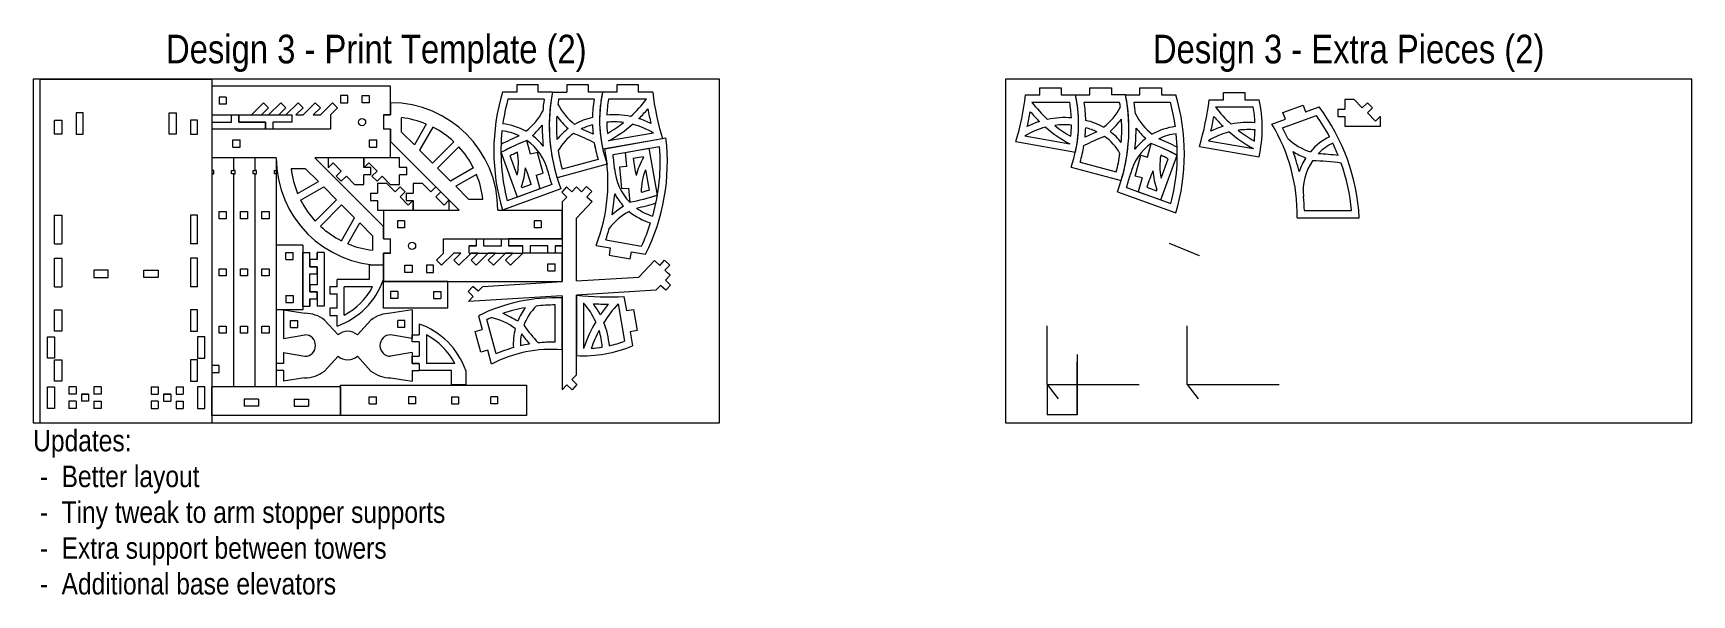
# Model space of a CAD drawing. Header units: inches. Extents: x 0 to 194, y -151 to 45.
# Drawn here: x 34 to 92, y -50 to -30.4 of the extents above; entities that cross this region are included whole.
import ezdxf

# ---------------------------------------------------------------- set-up
doc = ezdxf.new("R2010")
doc.units = ezdxf.units.IN
doc.header["$MEASUREMENT"] = 0
doc.layers.get('0').update_dxf_attribs({"lineweight": 0})
doc.layers.add('Cuts', color=1, linetype='Continuous', lineweight=0)
doc.styles.get("Standard").update_dxf_attribs({"font": 'ARIALN.TTF'})

msp = doc.modelspace()

# ---------------------------------------------------------------- linework, layer by layer
at = {"lineweight": 0}
for p, q in [((58, -32), (34, -32)), ((34, -32), (34, -44)), ((58, -44), (58, -32)), ((40.5, -32.625), (40.5, -32.875)), ((40.75, -32.625), (40.5, -32.625)), ((40.75, -32.875), (40.5, -32.875)), ((40.75, -32.625), (40.75, -32.875)), ((42.055, -32.823), (41.629, -33.25)), ((42.232, -33), (41.982, -33.25)), ((42.232, -33), (42.055, -32.823)), ((42.659, -32.823), (42.232, -33.25)), ((42.836, -33), (42.586, -33.25)), ((42.836, -33), (42.659, -32.823)), ((43.263, -32.823), (42.836, -33.25)), ((43.439, -33), (43.189, -33.25)), ((43.439, -33), (43.263, -32.823)), ((43.866, -32.823), (43.439, -33.25)), ((44.043, -33), (43.793, -33.25)), ((44.043, -33), (43.866, -32.823)), ((44.47, -32.823), (44.043, -33.25)), ((44.646, -33), (44.396, -33.25)), ((44.646, -33), (44.47, -32.823)), ((45, -32.573), (44.75, -32.573)), ((44.75, -32.573), (44.75, -32.823)), ((44.75, -32.823), (45, -32.823)), ((45, -32.823), (45, -32.573)), ((45.5, -32.823), (45.5, -32.573)), ((45.5, -32.573), (45.75, -32.573)), ((45.75, -32.823), (45.5, -32.823)), ((45.75, -32.573), (45.75, -32.823)), ((34.75, -33.427), (35, -33.427)), ((34.75, -33.927), (34.75, -33.427)), ((35, -33.427), (35, -33.927)), ((35.75, -33.177), (35.5, -33.177)), ((35.5, -33.177), (35.5, -33.927)), ((35.75, -33.927), (35.75, -33.177)), ((38.75, -33.177), (39, -33.177)), ((38.75, -33.927), (38.75, -33.177)), ((39, -33.177), (39, -33.927)), ((39.75, -33.427), (39.5, -33.427)), ((39.5, -33.427), (39.5, -33.927)), ((39.75, -33.927), (39.75, -33.427)), ((40.25, -33.5), (40.937, -33.5)), ((40.25, -33.5), (40.625, -33.5)), ((40.25, -33.5), (40.25, -33.75)), ((40.937, -33.5), (40.937, -33.25)), ((40.937, -33.25), (41.188, -33.25)), ((41.188, -33.25), (41.188, -33.5)), ((41.188, -33.25), (43.062, -33.25)), ((41.188, -33.5), (41.188, -33.25)), ((41.188, -33.5), (42.125, -33.5)), ((42.125, -33.5), (41.188, -33.5)), ((42.125, -33.5), (42.125, -33.75)), ((42.125, -33.75), (42.125, -33.5)), ((43.062, -33.5), (42.375, -33.5)), ((42.375, -33.5), (42.375, -33.75)), ((43.062, -33.5), (42.688, -33.5)), ((43.062, -33.5), (43.062, -33.25)), ((46.88, -33.85), (46.88, -33.346)), ((47.746, -33.571), (47.33, -34.3)), ((35, -33.927), (34.75, -33.927)), ((35.5, -33.927), (35.75, -33.927)), ((39, -33.927), (38.75, -33.927)), ((39.5, -33.927), (39.75, -33.927)), ((42.125, -33.75), (40.25, -33.75)), ((40.75, -33.75), (40.5, -33.75)), ((40.987, -34.375), (40.987, -34.125)), ((40.987, -34.125), (41.237, -34.125)), ((41.237, -34.375), (41.237, -34.125)), ((42.375, -33.75), (42.125, -33.75)), ((45.763, -34.375), (45.763, -34.125)), ((45.763, -34.125), (46.013, -34.125)), ((46.013, -34.375), (46.013, -34.125)), ((46.88, -33.85), (47.33, -34.3)), ((47.974, -33.677), (47.513, -34.483)), ((48.708, -34.188), (47.963, -34.933)), ((40.987, -34.375), (41.237, -34.375)), ((45.763, -34.375), (46.013, -34.375)), ((47.513, -34.483), (47.963, -34.933)), ((48.885, -34.365), (48.14, -35.11)), ((40.312, -35.187), (40.25, -35.187)), ((40.25, -35.312), (40.312, -35.312)), ((40.312, -35.312), (40.312, -35.187)), ((40.937, -35.312), (40.937, -35.187)), ((40.937, -35.187), (41, -35.187)), ((41, -35.312), (40.937, -35.312)), ((41.062, -35.187), (41, -35.187)), ((41, -35.312), (41.062, -35.312)), ((41.062, -35.312), (41.062, -35.187)), ((41.687, -35.312), (41.687, -35.187)), ((41.687, -35.187), (41.75, -35.187)), ((41.75, -35.312), (41.687, -35.312)), ((41.812, -35.187), (41.75, -35.187)), ((41.75, -35.312), (41.812, -35.312)), ((41.812, -35.312), (41.812, -35.187)), ((42.437, -35.312), (42.437, -35.187)), ((42.437, -35.187), (42.5, -35.187)), ((42.5, -35.312), (42.437, -35.312)), ((43.526, -35.13), (43.022, -35.13)), ((43.976, -35.58), (43.526, -35.13)), ((48.14, -35.11), (48.59, -35.56)), ((49.397, -35.1), (48.59, -35.56)), ((49.502, -35.327), (48.774, -35.743)), ((43.248, -35.996), (43.976, -35.58)), ((43.353, -36.224), (44.16, -35.763)), ((44.61, -36.213), (44.16, -35.763)), ((48.774, -35.743), (49.224, -36.193)), ((52.652, -35.764), (52.481, -35.946)), ((52.481, -35.946), (52.663, -36.118)), ((52.834, -35.936), (52.652, -35.764)), ((52.834, -35.936), (52.997, -35.763)), ((53.088, -35.849), (52.997, -35.763)), ((52.997, -35.763), (53.179, -35.934)), ((53.179, -35.934), (53.35, -35.752)), ((53.35, -35.752), (53.532, -35.924)), ((53.361, -36.106), (53.532, -35.924)), ((43.865, -36.958), (44.61, -36.213)), ((44.042, -37.135), (44.787, -36.39)), ((45.237, -36.84), (44.787, -36.39)), ((49.224, -36.193), (49.728, -36.193)), ((52.663, -36.118), (52.5, -36.29)), ((52.5, -36.29), (52.5, -39.073)), ((53.543, -36.277), (52.997, -36.856)), ((53.361, -36.106), (53.543, -36.277)), ((34.75, -36.75), (35, -36.75)), ((34.75, -37.75), (34.75, -36.75)), ((35, -36.75), (35, -37.75)), ((39.75, -36.75), (39.5, -36.75)), ((39.5, -36.75), (39.5, -37.75)), ((39.75, -37.75), (39.75, -36.75)), ((44.776, -37.647), (45.237, -36.84)), ((45.004, -37.752), (45.42, -37.024)), ((45.87, -37.474), (45.42, -37.024)), ((46.737, -36.948), (46.737, -37.198)), ((46.987, -36.948), (46.737, -36.948)), ((46.987, -36.948), (46.987, -37.198)), ((51.513, -36.948), (51.513, -37.198)), ((51.763, -36.948), (51.513, -36.948)), ((51.763, -36.948), (51.763, -37.198)), ((52.997, -39.044), (52.997, -36.856)), ((45.87, -37.474), (45.87, -37.978)), ((46.987, -37.198), (46.737, -37.198)), ((49.5, -37.823), (49.5, -37.573)), ((49.5, -37.573), (49.75, -37.573)), ((49.75, -37.573), (49.75, -37.823)), ((50.375, -37.823), (50.375, -37.573)), ((50.375, -37.573), (50.625, -37.573)), ((50.625, -37.573), (50.625, -37.823)), ((52.5, -37.573), (50.625, -37.573)), ((50.625, -37.573), (50.625, -37.823)), ((50.625, -37.573), (50.625, -37.823)), ((51.763, -37.198), (51.513, -37.198)), ((52.5, -37.573), (52.5, -37.823)), ((34.75, -37.75), (35, -37.75)), ((34.75, -38.25), (35, -38.25)), ((34.75, -39.25), (34.75, -38.25)), ((35, -38.25), (35, -39.25)), ((39.75, -37.75), (39.5, -37.75)), ((39.75, -38.25), (39.5, -38.25)), ((39.5, -38.25), (39.5, -39.25)), ((39.75, -39.25), (39.75, -38.25)), ((42.838, -38.054), (43.088, -38.054)), ((42.838, -38.304), (42.838, -38.054)), ((43.088, -38.304), (43.088, -38.054)), ((43.427, -38.054), (43.677, -38.054)), ((43.427, -39.929), (43.427, -38.054)), ((43.427, -38.054), (43.677, -38.054)), ((43.677, -38.554), (43.677, -38.054)), ((43.927, -38.304), (43.927, -38.054)), ((43.927, -38.054), (43.927, -38.304)), ((44.177, -38.054), (43.927, -38.054)), ((44.177, -38.054), (44.177, -39.929)), ((48.104, -38.323), (48.354, -38.073)), ((48.28, -38.5), (48.707, -38.073)), ((48.707, -38.323), (48.957, -38.073)), ((48.884, -38.5), (49.311, -38.073)), ((49.5, -37.823), (49.25, -37.823)), ((49.25, -37.823), (49.5, -37.823)), ((49.25, -38.073), (49.25, -37.823)), ((49.25, -38.073), (51.125, -38.073)), ((49.311, -38.323), (49.561, -38.073)), ((49.487, -38.5), (49.914, -38.073)), ((49.75, -37.823), (50.375, -37.823)), ((49.914, -38.323), (50.164, -38.073)), ((50.091, -38.5), (50.518, -38.073)), ((50.518, -38.323), (50.768, -38.073)), ((51.125, -37.823), (50.625, -37.823)), ((50.625, -37.823), (51.125, -37.823)), ((50.695, -38.5), (51.121, -38.073)), ((51.125, -38.073), (51.125, -37.823)), ((51.125, -38.073), (51.125, -37.823)), ((51.125, -38.073), (51.125, -37.823)), ((51.375, -38.073), (51.125, -38.073)), ((52, -37.823), (51.375, -37.823)), ((51.375, -37.823), (51.375, -38.073)), ((52, -38.073), (52, -37.823)), ((52.25, -38.073), (52, -38.073)), ((52.25, -37.823), (52.5, -37.823)), ((52.5, -37.823), (52.25, -37.823)), ((52.25, -37.823), (52.25, -38.073)), ((36.625, -38.677), (36.125, -38.677)), ((36.125, -38.677), (36.125, -38.927)), ((36.625, -38.927), (36.625, -38.677)), ((37.875, -38.677), (38.375, -38.677)), ((37.875, -38.927), (37.875, -38.677)), ((38.375, -38.677), (38.375, -38.927)), ((42.838, -38.304), (43.088, -38.304)), ((43.927, -38.304), (43.677, -38.304)), ((43.677, -38.304), (43.677, -38.554)), ((43.677, -38.554), (43.927, -38.554)), ((43.927, -38.554), (43.677, -38.554)), ((43.677, -39.429), (43.677, -38.804)), ((43.677, -38.804), (43.927, -38.804)), ((43.927, -38.554), (43.927, -39.179)), ((43.927, -38.804), (43.927, -38.554)), ((47, -38.75), (47, -38.5)), ((47, -38.5), (47.25, -38.5)), ((47.25, -38.75), (47, -38.75)), ((47.25, -38.5), (47.25, -38.75)), ((47.75, -38.5), (47.75, -38.75)), ((48, -38.5), (47.75, -38.5)), ((47.75, -38.75), (48, -38.75)), ((48, -38.75), (48, -38.5)), ((48.104, -38.323), (48.28, -38.5)), ((48.707, -38.323), (48.884, -38.5)), ((49.311, -38.323), (49.487, -38.5)), ((49.914, -38.323), (50.091, -38.5)), ((50.518, -38.323), (50.695, -38.5)), ((52, -38.698), (52, -38.448)), ((52, -38.448), (52.25, -38.448)), ((52, -38.698), (52.25, -38.698)), ((52.25, -38.698), (52.25, -38.448)), ((55.726, -38.335), (55.18, -38.914)), ((55.908, -38.506), (55.726, -38.335)), ((55.908, -38.506), (56.08, -38.324)), ((56.261, -38.496), (56.08, -38.324)), ((56.09, -38.678), (56.261, -38.496)), ((56.272, -38.849), (56.09, -38.678)), ((56.109, -39.022), (56.272, -38.849)), ((56.272, -38.849), (56.181, -38.763)), ((56.272, -38.849), (56.181, -38.763)), ((34.75, -39.25), (35, -39.25)), ((36.125, -38.927), (36.625, -38.927)), ((38.375, -38.927), (37.875, -38.927)), ((39.75, -39.25), (39.5, -39.25)), ((43.927, -39.179), (43.677, -39.179)), ((43.677, -39.179), (43.677, -39.429)), ((43.677, -39.429), (43.927, -39.429)), ((43.927, -39.429), (43.677, -39.429)), ((43.927, -39.429), (43.927, -39.929)), ((43.927, -39.679), (43.927, -39.429)), ((45.869, -39.25), (44.875, -39.25)), ((44.875, -40.244), (44.875, -39.25)), ((46.5, -39.412), (46.5, -39.662)), ((46.75, -39.412), (46.5, -39.412)), ((46.75, -39.412), (46.75, -39.662)), ((48, -39.412), (48.25, -39.412)), ((48, -39.412), (48, -39.662)), ((48.25, -39.412), (48.25, -39.662)), ((49.377, -39.24), (49.206, -39.422)), ((49.206, -39.422), (49.388, -39.593)), ((49.559, -39.411), (49.377, -39.24)), ((49.559, -39.411), (49.722, -39.238)), ((49.722, -39.238), (52.5, -39.073)), ((52.997, -39.044), (55.18, -38.914)), ((55.775, -39.376), (52.997, -39.541)), ((55.938, -39.204), (55.775, -39.376)), ((56.12, -39.375), (55.938, -39.204)), ((56.109, -39.022), (56.291, -39.193)), ((56.291, -39.193), (56.12, -39.375)), ((42.838, -39.554), (42.838, -39.804)), ((42.838, -39.554), (43.088, -39.554)), ((42.838, -39.804), (43.088, -39.804)), ((43.088, -39.554), (43.088, -39.804)), ((43.427, -39.929), (43.677, -39.929)), ((43.677, -39.679), (43.677, -39.929)), ((43.677, -39.929), (43.677, -39.679)), ((43.677, -39.679), (43.927, -39.679)), ((44.177, -39.929), (43.927, -39.929)), ((44.177, -39.929), (43.927, -39.929)), ((46.75, -39.662), (46.5, -39.662)), ((48, -39.662), (48.25, -39.662)), ((52.5, -39.571), (49.225, -39.766)), ((49.388, -39.593), (49.225, -39.766)), ((52.5, -39.571), (52.5, -42.852)), ((52.997, -42.324), (52.997, -39.541)), ((34.75, -40.805), (34.75, -40.055)), ((34.75, -40.055), (35, -40.055)), ((35, -40.055), (35, -40.805)), ((39.75, -40.055), (39.5, -40.055)), ((39.5, -40.055), (39.5, -40.805)), ((39.75, -40.805), (39.75, -40.055)), ((42.75, -40.054), (43.5, -40.179)), ((42.75, -40.054), (42.75, -41.054)), ((44.187, -40.414), (44.663, -40.935)), ((45.813, -40.414), (45.337, -40.935)), ((47.25, -40.054), (46.5, -40.179)), ((47.25, -40.054), (47.25, -41.054)), ((34.5, -41.75), (34.5, -41)), ((34.5, -41), (34.75, -41)), ((35, -40.805), (34.75, -40.805)), ((34.75, -41), (34.75, -41.75)), ((39.5, -40.805), (39.75, -40.805)), ((40, -41), (39.75, -41)), ((39.75, -41), (39.75, -41.75)), ((40, -41.75), (40, -41)), ((42.75, -41.054), (43.5, -40.93)), ((47.25, -41.054), (46.5, -40.93)), ((47.75, -40.935), (47.75, -41.929)), ((34.75, -41.75), (34.5, -41.75)), ((39.75, -41.75), (40, -41.75)), ((42.75, -41.554), (43.5, -41.68)), ((42.75, -41.554), (42.75, -41.929)), ((44.187, -42.196), (44.664, -41.674)), ((45.813, -42.196), (45.336, -41.674)), ((47.25, -41.554), (46.5, -41.68)), ((47.25, -41.554), (47.25, -41.929)), ((34.75, -42.555), (34.75, -41.805)), ((34.75, -41.805), (35, -41.805)), ((35, -41.805), (35, -42.555)), ((39.75, -41.805), (39.5, -41.805)), ((39.5, -41.805), (39.5, -42.555)), ((39.75, -42.555), (39.75, -41.805)), ((42.75, -41.929), (42.5, -41.929)), ((42.5, -41.929), (42.5, -42.179)), ((42.75, -42.179), (42.5, -42.179)), ((42.75, -42.179), (42.75, -42.554)), ((47.25, -41.929), (47.5, -41.929)), ((47.25, -42.179), (47.25, -42.554)), ((47.25, -42.179), (47.5, -42.179)), ((47.5, -41.929), (47.5, -42.179)), ((48.744, -41.929), (47.75, -41.929)), ((52.834, -42.497), (52.997, -42.324)), ((34.5, -43.5), (34.5, -42.75)), ((34.5, -42.75), (34.75, -42.75)), ((35, -42.555), (34.75, -42.555)), ((34.75, -42.75), (34.75, -43.5)), ((35.25, -42.75), (35.25, -43)), ((35.5, -42.75), (35.25, -42.75)), ((35.5, -42.75), (35.5, -43)), ((36.125, -42.75), (36.125, -43)), ((36.375, -42.75), (36.125, -42.75)), ((36.375, -42.75), (36.375, -43)), ((38.125, -42.75), (38.125, -43)), ((38.125, -42.75), (38.375, -42.75)), ((38.375, -42.75), (38.375, -43)), ((39, -42.75), (39, -43)), ((39, -42.75), (39.25, -42.75)), ((39.25, -42.75), (39.25, -43)), ((39.5, -42.555), (39.75, -42.555)), ((40, -42.75), (39.75, -42.75)), ((39.75, -42.75), (39.75, -43.5)), ((40, -43.5), (40, -42.75)), ((43.492, -42.431), (42.75, -42.554)), ((46.508, -42.431), (47.25, -42.554)), ((52.663, -42.679), (52.5, -42.852)), ((52.845, -42.851), (52.663, -42.679)), ((52.834, -42.497), (53.016, -42.669)), ((53.016, -42.669), (52.845, -42.851)), ((34.75, -43.5), (34.5, -43.5)), ((35.5, -43), (35.25, -43)), ((35.25, -43.25), (35.25, -43.5)), ((35.25, -43.25), (35.25, -43.5)), ((35.5, -43.25), (35.25, -43.25)), ((35.5, -43.5), (35.25, -43.5)), ((35.5, -43.25), (35.5, -43.5)), ((35.5, -43.25), (35.5, -43.5)), ((35.688, -43), (35.688, -43.25)), ((35.688, -43), (35.938, -43)), ((35.938, -43), (35.688, -43)), ((35.938, -43.25), (35.688, -43.25)), ((35.938, -43), (35.938, -43.25)), ((36.375, -43), (36.125, -43)), ((36.125, -43.25), (36.125, -43.5)), ((36.125, -43.25), (36.125, -43.5)), ((36.125, -43.25), (36.375, -43.25)), ((36.375, -43.5), (36.125, -43.5)), ((36.375, -43.25), (36.375, -43.5)), ((36.375, -43.25), (36.375, -43.5)), ((38.125, -43), (38.375, -43)), ((38.125, -43.25), (38.125, -43.5)), ((38.125, -43.25), (38.125, -43.5)), ((38.375, -43.25), (38.125, -43.25)), ((38.125, -43.5), (38.375, -43.5)), ((38.375, -43.25), (38.375, -43.5)), ((38.375, -43.25), (38.375, -43.5)), ((38.562, -43), (38.562, -43.25)), ((38.812, -43), (38.562, -43)), ((38.562, -43), (38.812, -43)), ((38.562, -43.25), (38.812, -43.25)), ((38.812, -43), (38.812, -43.25)), ((39, -43), (39.25, -43)), ((39, -43.25), (39, -43.5)), ((39, -43.25), (39, -43.5)), ((39, -43.25), (39.25, -43.25)), ((39, -43.5), (39.25, -43.5)), ((39.25, -43.25), (39.25, -43.5)), ((39.25, -43.25), (39.25, -43.5)), ((39.75, -43.5), (40, -43.5)), ((41.375, -43.177), (41.375, -43.427)), ((41.875, -43.177), (41.375, -43.177)), ((41.875, -43.427), (41.375, -43.427)), ((41.875, -43.177), (41.875, -43.427)), ((43.125, -43.177), (43.625, -43.177)), ((43.125, -43.177), (43.125, -43.427)), ((43.125, -43.427), (43.625, -43.427)), ((43.625, -43.177), (43.625, -43.427)), ((45.75, -43.095), (46, -43.095)), ((45.75, -43.345), (45.75, -43.095)), ((45.75, -43.345), (46, -43.345)), ((46, -43.345), (46, -43.095)), ((47.125, -43.095), (47.125, -43.345)), ((47.375, -43.095), (47.125, -43.095)), ((47.375, -43.345), (47.125, -43.345)), ((47.375, -43.095), (47.375, -43.345)), ((48.625, -43.095), (48.875, -43.095)), ((48.625, -43.095), (48.625, -43.345)), ((48.625, -43.345), (48.875, -43.345)), ((48.875, -43.095), (48.875, -43.345)), ((50, -43.345), (50, -43.095)), ((50.25, -43.095), (50, -43.095)), ((50.25, -43.345), (50, -43.345)), ((50.25, -43.345), (50.25, -43.095)), ((34, -44), (58, -44))]:
    msp.add_line(p, q, dxfattribs=at)
for p, q in [((92, -32), (68, -32)), ((68, -32), (68, -44)), ((92, -44), (92, -32)), ((40.5, -36.625), (40.75, -36.625)), ((40.5, -36.875), (40.5, -36.625)), ((40.75, -36.875), (40.5, -36.875)), ((40.75, -36.625), (40.75, -36.875)), ((41.25, -36.625), (41.5, -36.625)), ((41.25, -36.875), (41.25, -36.625)), ((41.5, -36.875), (41.25, -36.875)), ((41.5, -36.625), (41.5, -36.875)), ((42, -36.625), (42.25, -36.625)), ((42, -36.875), (42, -36.625)), ((42.25, -36.875), (42, -36.875)), ((42.25, -36.625), (42.25, -36.875)), ((40.5, -38.625), (40.75, -38.625)), ((40.5, -38.875), (40.5, -38.625)), ((40.75, -38.625), (40.75, -38.875)), ((41.25, -38.625), (41.5, -38.625)), ((41.25, -38.875), (41.25, -38.625)), ((41.5, -38.625), (41.5, -38.875)), ((42, -38.625), (42.25, -38.625)), ((42, -38.875), (42, -38.625)), ((42.25, -38.625), (42.25, -38.875)), ((40.75, -38.875), (40.5, -38.875)), ((41.5, -38.875), (41.25, -38.875)), ((42.25, -38.875), (42, -38.875)), ((40.5, -40.625), (40.75, -40.625)), ((40.5, -40.875), (40.5, -40.625)), ((40.75, -40.875), (40.5, -40.875)), ((40.75, -40.625), (40.75, -40.875)), ((41.25, -40.625), (41.5, -40.625)), ((41.25, -40.875), (41.25, -40.625)), ((41.5, -40.875), (41.25, -40.875)), ((41.5, -40.625), (41.5, -40.875)), ((42, -40.625), (42.25, -40.625)), ((42, -40.875), (42, -40.625)), ((42.25, -40.875), (42, -40.875)), ((42.25, -40.625), (42.25, -40.875)), ((40.5, -42), (40.25, -42)), ((40.25, -42.25), (40.5, -42.25)), ((40.5, -42.25), (40.5, -42)), ((68, -44), (92, -44))]:
    msp.add_line(p, q)
for centre, radius, start, end in [((46.5, -36.573), 3.25, 67.46177, 83.28679), ((46.5, -36.573), 3.25, 47.20423, 63.03668), ((46.5, -36.573), 3.25, 26.96332, 42.79577), ((46.25, -34.75), 3.25, 186.71321, 202.53823), ((46.5, -36.573), 3.25, 6.71321, 22.53823), ((46.25, -34.75), 3.25, 206.96332, 222.79577), ((46.25, -34.75), 3.25, 227.20423, 243.03668), ((46.25, -34.75), 3.25, 247.46177, 263.28679), ((43.75, -38.125), 2.399, 297.96963, 332.03037), ((43.499, -41.305), 1.126, 52.29662, 89.93056), ((46.501, -41.305), 1.126, 90.06944, 127.70338), ((43.499, -41.305), 0.375, 270.20857, 89.79143), ((45, -41.304), 0.5, 90, 132.44412), ((45, -41.304), 0.5, 47.55588, 90), ((46.501, -41.305), 0.375, 90.20857, 269.79143), ((46.625, -43.054), 2.399, 27.96963, 62.03037), ((45, -41.304), 0.5, 227.76616, 270), ((45, -41.304), 0.5, 270, 312.23384), ((43.499, -41.305), 1.126, 269.65535, 307.70338), ((46.501, -41.305), 1.126, 232.29662, 270.34465)]:
    msp.add_arc(centre, radius, start, end, dxfattribs=at)
at = {"layer": 'Cuts', "lineweight": 0}
for p, q in [((34.25, -32), (40.25, -32)), ((34.25, -44), (34.25, -32)), ((40.25, -32), (40.25, -44)), ((46.5, -32.25), (40.25, -32.25)), ((40.25, -32.25), (40.25, -33.25)), ((46.5, -33.25), (46.5, -32.25)), ((50.913, -32.452), (50.413, -32.452)), ((51.663, -32.202), (50.913, -32.202)), ((50.913, -32.202), (50.913, -32.452)), ((51.663, -32.452), (51.663, -32.202)), ((52.163, -32.452), (51.663, -32.452)), ((52.163, -32.452), (52.663, -32.452)), ((53.413, -32.202), (52.663, -32.202)), ((52.663, -32.202), (52.663, -32.452)), ((53.413, -32.452), (53.413, -32.202)), ((53.913, -32.452), (53.413, -32.452)), ((54.413, -32.452), (53.913, -32.452)), ((55.163, -32.202), (54.413, -32.202)), ((54.413, -32.202), (54.413, -32.452)), ((55.163, -32.452), (55.163, -32.202)), ((55.663, -32.452), (55.163, -32.452)), ((46.5, -32.823), (46.5, -33.25)), ((51.866, -32.702), (50.601, -32.702)), ((51.866, -32.702), (51.663, -32.702)), ((53.613, -32.702), (52.372, -32.702)), ((55.443, -32.702), (54.119, -32.702)), ((79.617, -33.05, 1.5), (79.617, -33.3, 1.5)), ((79.617, -33.05, 1.5), (79.867, -33.05, 1.5)), ((79.867, -32.712, 1.5), (79.867, -33.05, 1.5)), ((80.19, -32.712, 1.5), (79.867, -32.712, 1.5)), ((80.477, -32.999, 1.5), (80.19, -32.712, 1.5)), ((80.654, -32.822, 1.5), (80.477, -32.999, 1.5)), ((80.83, -32.999, 1.5), (80.654, -32.822, 1.5)), ((80.83, -32.999, 1.5), (80.654, -33.175, 1.5)), ((40.25, -33.25), (41.629, -33.25)), ((41.982, -33.25), (42.232, -33.25)), ((42.586, -33.25), (42.836, -33.25)), ((43.189, -33.25), (43.439, -33.25)), ((43.793, -33.25), (44.043, -33.25)), ((44.396, -33.25), (44.396, -33.75)), ((46.5, -33.25), (46.25, -33.25)), ((46.25, -33.25), (46.25, -33.75)), ((46.25, -33.25), (46.5, -33.25)), ((46.25, -33.25), (46.25, -33.75)), ((79.617, -33.3, 1.5), (79.867, -33.3, 1.5)), ((79.867, -33.3, 1.5), (79.867, -33.639, 1.5)), ((79.867, -33.639, 1.5), (81.117, -33.639, 1.5)), ((80.94, -33.462, 1.5), (80.654, -33.175, 1.5)), ((44.396, -33.75), (40.25, -33.75)), ((40.25, -33.75), (40.25, -34.75)), ((46.5, -33.75), (46.25, -33.75)), ((46.5, -33.75), (46.25, -33.75)), ((46.5, -33.75), (46.5, -34.177)), ((46.5, -34.75), (46.5, -33.75)), ((48.896, -36.573), (46.5, -34.177)), ((51.396, -34.624), (51.266, -34.141)), ((56.003, -34.08), (53.92, -34.447)), ((53.989, -34.432), (56.127, -34.055)), ((55.686, -33.882), (54.118, -34.158)), ((42.5, -34.75), (40.25, -34.75)), ((41, -34.75), (40.25, -34.75)), ((40.25, -34.75), (40.25, -35.187)), ((41.75, -34.75), (41, -34.75)), ((41, -34.75), (41, -35.187)), ((42.5, -34.75), (41.75, -34.75)), ((41.75, -34.75), (41.75, -35.187)), ((42.5, -34.75), (42.5, -42.75)), ((46.5, -34.75), (43.854, -34.75)), ((43.854, -34.75), (46.25, -37.146)), ((45.561, -34.75), (44.311, -34.75)), ((44.311, -34.75), (44.311, -35.088)), ((46.811, -34.75), (45.561, -34.75)), ((45.561, -34.75), (45.561, -35.088)), ((45.561, -35.088), (45.561, -34.75)), ((46.811, -35.088), (46.811, -34.75)), ((50.935, -36.117), (50.367, -34.556)), ((50.924, -35.356), (50.677, -34.678)), ((51.637, -34.56), (51.396, -34.624)), ((51.831, -35.284), (51.637, -34.56)), ((54.277, -34.635), (55.905, -34.348)), ((54.712, -34.558), (55.533, -34.413)), ((54.712, -34.558), (55.533, -34.413)), ((54.755, -35.056), (54.712, -34.558)), ((54.981, -34.765), (55.33, -34.703)), ((55.33, -34.703), (55.337, -34.741)), ((55.533, -34.413), (55.822, -36.049)), ((40.25, -35.312), (40.25, -42)), ((41, -35.312), (41, -42.75)), ((41.75, -35.312), (41.75, -42.75)), ((44.326, -35.088), (44.311, -35.088)), ((44.488, -34.927), (44.326, -35.088)), ((44.488, -34.927), (44.775, -35.213)), ((44.598, -35.39), (44.775, -35.213)), ((45.576, -35.088), (45.561, -35.088)), ((45.811, -35.088), (45.561, -35.088)), ((45.561, -35.677), (45.561, -35.338)), ((45.811, -35.338), (45.561, -35.338)), ((45.738, -34.927), (45.576, -35.088)), ((45.738, -34.927), (46.025, -35.213)), ((45.811, -35.338), (45.811, -35.088)), ((45.848, -35.39), (46.025, -35.213)), ((47.061, -35.088), (46.811, -35.088)), ((46.811, -35.677), (46.811, -35.338)), ((47.061, -35.338), (46.811, -35.338)), ((47.061, -35.338), (47.061, -35.088)), ((51.59, -35.349), (51.831, -35.284)), ((51.59, -35.349), (51.719, -35.832)), ((54.071, -34.975), (52.32, -35.444)), ((53.753, -34.801), (52.493, -35.139)), ((54.755, -35.056), (54.506, -35.078)), ((54.506, -35.078), (54.571, -35.825)), ((55.412, -35.165), (55.537, -35.875)), ((44.598, -35.39), (44.775, -35.567)), ((44.775, -35.567), (44.951, -35.39)), ((44.951, -35.39), (45.238, -35.677)), ((45.238, -35.677), (45.561, -35.677)), ((45.848, -35.39), (46.025, -35.567)), ((46.025, -35.567), (46.201, -35.39)), ((46.043, -35.646), (46.043, -35.985)), ((46.366, -35.646), (46.043, -35.646)), ((46.201, -35.39), (46.488, -35.677)), ((46.653, -35.933), (46.366, -35.646)), ((46.488, -35.677), (46.811, -35.677)), ((46.83, -35.756), (46.653, -35.933)), ((47.006, -35.933), (46.83, -35.756)), ((47.006, -35.933), (46.83, -36.11)), ((47.293, -35.646), (47.293, -35.985)), ((47.616, -35.646), (47.293, -35.646)), ((47.903, -35.933), (47.616, -35.646)), ((48.08, -35.756), (47.903, -35.933)), ((48.256, -35.933), (48.08, -35.756)), ((48.256, -35.933), (48.08, -36.11)), ((52.453, -35.831), (50.413, -36.573)), ((52.134, -35.681), (50.58, -36.246)), ((51.719, -35.832), (50.935, -36.117)), ((51.719, -35.832), (50.935, -36.117)), ((51.085, -35.797), (51.071, -35.76)), ((51.418, -35.675), (51.085, -35.797)), ((54.571, -35.825), (54.821, -35.804)), ((54.821, -35.804), (54.864, -36.302)), ((45.793, -35.985), (45.793, -36.235)), ((45.793, -35.985), (46.043, -35.985)), ((45.793, -36.235), (46.043, -36.235)), ((46.043, -36.235), (46.043, -36.573)), ((47.116, -36.396), (46.83, -36.11)), ((47.043, -35.985), (47.043, -36.235)), ((47.043, -35.985), (47.293, -35.985)), ((47.043, -36.235), (47.293, -36.235)), ((47.116, -36.396), (47.278, -36.235)), ((47.278, -36.235), (47.293, -36.235)), ((47.293, -36.573), (47.293, -36.235)), ((47.293, -36.235), (47.293, -36.573)), ((48.366, -36.396), (48.08, -36.11)), ((48.366, -36.396), (48.528, -36.235)), ((48.528, -36.235), (48.543, -36.235)), ((48.543, -36.573), (48.543, -36.235)), ((40.25, -36.689), (40.25, -37.689)), ((46.043, -36.573), (47.293, -36.573)), ((46.25, -36.573), (48.896, -36.573)), ((46.25, -36.573), (46.25, -37.573)), ((47.293, -36.573), (48.543, -36.573)), ((50.25, -36.573), (52.5, -36.573)), ((52.5, -37.573), (52.5, -36.573)), ((46.25, -37.573), (46.25, -37.146)), ((46.25, -37.573), (46.5, -37.573)), ((46.25, -37.573), (46.5, -37.573)), ((46.5, -38.073), (46.5, -37.573)), ((46.5, -38.073), (46.5, -37.573)), ((48.354, -37.573), (52.5, -37.573)), ((48.354, -38.073), (48.354, -37.573)), ((54.023, -37.615), (54.224, -37.65)), ((54.023, -37.615), (55.27, -37.835)), ((42.5, -37.804), (42.5, -40.054)), ((43.427, -37.804), (42.5, -37.804)), ((43.427, -37.804), (43.427, -40.054)), ((46.25, -38.073), (46.25, -39.073)), ((46.5, -38.073), (46.25, -38.073)), ((46.25, -38.5), (46.25, -38.073)), ((46.25, -38.073), (46.5, -38.073)), ((48.957, -38.073), (48.707, -38.073)), ((49.561, -38.073), (49.311, -38.073)), ((50.164, -38.073), (49.914, -38.073)), ((50.768, -38.073), (50.518, -38.073)), ((52.5, -38.073), (51.121, -38.073)), ((52.5, -39.073), (52.5, -38.073)), ((53.688, -37.81), (54.18, -37.897)), ((54.18, -37.897), (54.137, -38.143)), ((54.137, -38.143), (54.876, -38.273)), ((54.876, -38.273), (54.919, -38.027)), ((54.919, -38.027), (55.411, -38.114)), ((46, -38.5), (45.75, -38.5)), ((45.75, -38.5), (45.75, -39)), ((46.25, -38.5), (46, -38.5)), ((46.25, -39), (46.25, -38.5)), ((44.625, -39.25), (44.375, -39.25)), ((44.375, -39.25), (44.375, -39.5)), ((45.75, -39), (44.625, -39)), ((44.625, -39.25), (44.625, -39)), ((48.5, -39.073), (46.25, -39.073)), ((46.25, -40), (46.25, -39.073)), ((46.25, -39.073), (52.5, -39.073)), ((48.5, -40), (48.5, -39.073)), ((44.375, -39.5), (44.625, -39.5)), ((44.625, -40), (44.375, -40)), ((44.375, -40), (44.375, -40.25)), ((44.625, -40), (44.625, -39.5)), ((48.5, -40), (46.25, -40)), ((52.25, -41.19), (52.25, -39.886)), ((52.5, -41.452), (52.5, -39.64)), ((52.997, -39.541), (52.997, -41.657)), ((53.247, -39.819), (53.247, -41.411)), ((54.451, -39.853), (54.681, -41.157)), ((54.659, -39.594), (54.746, -40.086)), ((43.427, -40.054), (42.5, -40.054)), ((43, -40.679), (43, -40.429)), ((43, -40.429), (43.25, -40.429)), ((43.25, -40.679), (43.25, -40.429)), ((44.375, -40.25), (44.625, -40.25)), ((44.625, -40.625), (44.625, -40.25)), ((46.75, -40.679), (46.75, -40.429)), ((47, -40.429), (46.75, -40.429)), ((47, -40.679), (47, -40.429)), ((47.5, -40.554), (47.5, -40.929)), ((49.569, -40.262), (49.699, -40.745)), ((50.186, -41.598), (49.865, -40.4)), ((54.746, -40.086), (54.992, -40.043)), ((54.992, -40.043), (55.123, -40.781)), ((43, -40.679), (43.25, -40.679)), ((47, -40.679), (46.75, -40.679)), ((47.25, -41.179), (47.25, -40.929)), ((47.25, -40.929), (47.5, -40.929)), ((47.5, -41.179), (47.25, -41.179)), ((47.5, -41.179), (47.5, -41.679)), ((49.457, -40.81), (49.699, -40.745)), ((49.651, -41.534), (49.457, -40.81)), ((55.123, -40.781), (54.876, -40.825)), ((54.876, -40.825), (54.963, -41.317)), ((47.25, -41.929), (47.25, -41.679)), ((47.25, -41.679), (47.5, -41.679)), ((49.893, -41.469), (49.651, -41.534)), ((50.022, -41.952), (49.893, -41.469)), ((40.25, -42.25), (40.25, -42.75)), ((47.5, -41.929), (47.25, -41.929)), ((47.5, -41.929), (47.5, -42.179)), ((48.625, -42.179), (47.5, -42.179)), ((48.625, -42.679), (48.625, -42.179)), ((49.125, -42.179), (49.125, -42.679)), ((44.75, -42.75), (40.25, -42.75)), ((40.25, -43.75), (40.25, -42.75)), ((41, -42.75), (40.25, -42.75)), ((41.75, -42.75), (41, -42.75)), ((42.5, -42.75), (41.75, -42.75)), ((44.75, -42.689), (51.25, -42.689)), ((44.75, -43.75), (44.75, -42.689)), ((44.75, -42.75), (44.75, -43.75)), ((48.875, -42.679), (48.625, -42.679)), ((49.125, -42.679), (48.875, -42.679)), ((51.25, -42.689), (51.25, -43.75)), ((34.25, -44), (40.25, -44)), ((39.5, -44), (39.75, -44)), ((44.75, -43.75), (40.25, -43.75)), ((51.25, -43.75), (44.75, -43.75))]:
    msp.add_line(p, q, dxfattribs=at)
at = {"layer": 'Cuts'}
for p, q in [((69.202, -32.553), (69.202, -32.303)), ((69.202, -32.303), (69.952, -32.303)), ((69.952, -32.303), (69.952, -32.553)), ((70.952, -32.553), (70.952, -32.303)), ((70.952, -32.303), (71.702, -32.303)), ((71.702, -32.303), (71.702, -32.553)), ((72.702, -32.553), (72.702, -32.303)), ((72.702, -32.303), (73.452, -32.303)), ((73.452, -32.303), (73.452, -32.553)), ((75.623, -32.72, -0.25), (75.623, -32.47, -0.25)), ((75.623, -32.47, -0.25), (76.373, -32.47, -0.25)), ((76.373, -32.47, -0.25), (76.373, -32.72, -0.25)), ((68.702, -32.553), (69.202, -32.553)), ((68.921, -32.803), (70.246, -32.803)), ((69.952, -32.553), (70.452, -32.553)), ((70.452, -32.553), (70.952, -32.553)), ((70.752, -32.803), (71.992, -32.803)), ((72.202, -32.553), (71.702, -32.553)), ((72.202, -32.553), (72.702, -32.553)), ((72.498, -32.803), (73.764, -32.803)), ((72.498, -32.803), (72.702, -32.803)), ((73.452, -32.553), (73.952, -32.553)), ((75.123, -32.72, -0.25), (75.623, -32.72, -0.25)), ((75.342, -32.97, -0.25), (76.666, -32.97, -0.25)), ((76.373, -32.72, -0.25), (76.873, -32.72, -0.25)), ((77.703, -33.162), (78.408, -32.905)), ((78.408, -32.905), (78.493, -33.14)), ((78.493, -33.14), (78.963, -32.969)), ((77.319, -33.567), (77.789, -33.396)), ((77.683, -33.701), (78.872, -33.268)), ((77.683, -33.701), (77.874, -33.631)), ((77.789, -33.396), (77.703, -33.162)), ((80.94, -33.462, 1.5), (81.102, -33.3, 1.5)), ((81.102, -33.3, 1.5), (81.117, -33.3, 1.5)), ((81.117, -33.639, 1.5), (81.117, -33.3, 1.5)), ((68.362, -34.181), (70.445, -34.549)), ((68.679, -33.983), (70.247, -34.26)), ((75.1, -34.15, -0.25), (76.668, -34.427, -0.25)), ((72.533, -35.385), (72.727, -34.661)), ((72.727, -34.661), (72.969, -34.725)), ((72.969, -34.725), (73.098, -34.243)), ((73.429, -36.218), (73.998, -34.657)), ((73.44, -35.457), (73.687, -34.779)), ((74.783, -34.348, -0.25), (76.866, -34.716, -0.25)), ((70.293, -35.076), (72.045, -35.545)), ((70.612, -34.902), (71.872, -35.24)), ((71.912, -35.932), (73.952, -36.674)), ((72.231, -35.782), (73.784, -36.347)), ((72.775, -35.45), (72.533, -35.385)), ((72.775, -35.45), (72.645, -35.933)), ((72.645, -35.933), (73.429, -36.218)), ((72.645, -35.933), (73.429, -36.218)), ((72.946, -35.776), (73.28, -35.898)), ((73.28, -35.898), (73.293, -35.862)), ((78.201, -36.842), (80.373, -36.842)), ((78.45, -36.592), (80.104, -36.592)), ((69.455, -42.671, 1.25), (69.455, -40.616, 1.25)), ((74.349, -42.671, 1.25), (74.349, -40.616, 1.25)), ((70.505, -41.871, 1.25), (70.505, -43.471, 1.25)), ((69.455, -42.671, 1.25), (69.846, -43.164, 0.757)), ((69.455, -42.671, 1.25), (69.455, -42.671, 0.45)), ((69.455, -42.671, 0.45), (72.678, -42.671, 0.45)), ((74.349, -42.671, 1.25), (74.741, -43.164, 0.757)), ((74.349, -42.671, 1.25), (74.349, -42.671, 0.45)), ((74.349, -42.671, 0.45), (77.573, -42.671, 0.45))]:
    msp.add_line(p, q, dxfattribs=at)
at = {"layer": 'Cuts', "extrusion": (1, 0, 0)}
for p, q in [((74.784, -38.169, 1.25), (73.734, -37.744, 1.25)), ((73.734, -37.744, 1.25), (73.734, -37.744, -0.25)), ((74.784, -38.169, -0.25), (73.734, -37.744, -0.25)), ((74.784, -38.169, 1.25), (74.784, -38.169, -0.25)), ((70.505, -41.621, 1.25), (70.505, -41.621, 0.2)), ((70.505, -41.621, 0.2), (70.505, -43.721, 0.2)), ((70.505, -41.621, 1.25), (70.505, -41.871, 1.25)), ((70.505, -43.721, 1.25), (70.505, -43.471, 1.25)), ((70.505, -43.721, 1.25), (69.455, -43.721, 1.25)), ((70.505, -43.721, 0.2), (70.505, -43.721, 1.25))]:
    msp.add_line(p, q, dxfattribs=at)
at = {"layer": 'Cuts', "extrusion": (0, -1, 0)}
for p, q in [((69.455, -42.671, 1.25), (69.455, -43.721, 1.25)), ((70.505, -42.671, 0.45), (70.505, -43.721, 0.45)), ((70.505, -43.721, 0.2), (69.455, -43.721, 0.2)), ((69.455, -43.721, 1.25), (69.455, -43.721, 0.2)), ((70.505, -43.721, 1.25), (70.505, -43.721, 0.2))]:
    msp.add_line(p, q, dxfattribs=at)
at = {"layer": 'Cuts', "lineweight": 0}
for centre in [(45.5, -33.5), (47.25, -37.823)]:
    msp.add_circle(centre, 0.125, dxfattribs=at)
for centre, radius, start, end in [((57.213, -34.513), 7.106, 163.14171, 196.85829), ((58.212, -33.634), 6.164, 168.94467, 197.07433), ((58.212, -33.634), 6.164, 168.94467, 200.87698), ((58.443, -33.434), 4.636, 167.77043, 199.41173), ((58.443, -33.434), 4.636, 167.77043, 199.41173), ((58.443, -33.434), 4.636, 167.77043, 192.62675), ((65.062, -31.339), 9.465, 186.75373, 196.83483), ((46.5, -36.573), 3.75, 0, 90), ((57.213, -34.513), 6.856, 164.68566, 171.98705), ((58.212, -33.634), 6.414, 171.64496, 175.34605), ((54.241, -31.898), 2.13, 207.15146, 232.11908), ((58.212, -33.634), 5.914, 170.93288, 172.61407), ((58.443, -33.434), 4.886, 171.38343, 178.9311), ((58.443, -33.434), 4.886, 171.38343, 178.9311), ((58.443, -33.434), 4.386, 170.39228, 177.63674), ((51.868, -29.99), 4.487, 312.38566, 322.81134), ((51.868, -29.99), 4.737, 314.32678, 319.99032), ((65.062, -31.339), 9.715, 190.05684, 193.15736), ((50.177, -35.666), 2.124, 60.23307, 83.32742), ((49.924, -32.141), 2.13, 307.88092, 332.84854), ((48.925, -31.271), 3.704, 313.16893, 320.87546), ((58.212, -33.634), 6.414, 179.77204, 182.77734), ((58.212, -33.634), 5.914, 176.67834, 184.62151), ((55.24, -31.027), 3.704, 217.67224, 226.83107), ((53.987, -35.423), 2.124, 101.6556, 119.76693), ((53.987, -35.423), 1.874, 103.17689, 115.94645), ((58.443, -33.434), 4.886, 181.92829, 185.76122), ((58.443, -33.434), 4.886, 181.92829, 185.76122), ((54.301, -36.154), 2.661, 82.59938, 95.23431), ((58.443, -33.434), 4.386, 180.91938, 186.0061), ((54.301, -36.154), 2.911, 78.26685, 94.72118), ((51.868, -29.99), 4.487, 299.55945, 308.21235), ((51.868, -29.99), 4.737, 298.35491, 310.78188), ((54.301, -36.154), 2.661, 58.63696, 75.61007), ((54.301, -36.154), 2.911, 63.44921, 72.46251), ((57.213, -34.513), 6.856, 174.07658, 194.64819), ((54.774, -42.932), 9.465, 111.75373, 117.81582), ((54.774, -42.932), 9.715, 112.87721, 117.01505), ((54.774, -42.932), 9.465, 111.75373, 117.75118), ((50.177, -35.666), 1.874, 64.05355, 83.36685), ((50.177, -35.666), 1.874, 14.00255, 54.47804), ((50.177, -35.666), 2.124, 38.59662, 52.89009), ((58.212, -33.634), 6.414, 182.77734, 186.33322), ((53.987, -35.423), 2.124, 127.10991, 141.83497), ((53.987, -35.423), 1.874, 125.52196, 150.22373), ((49.391, -42.689), 9.465, 63.44972, 68.24627), ((49.391, -42.689), 9.715, 64.44115, 67.12279), ((49.072, -34.903), 7.106, 333.14171, 6.85829), ((46.25, -34.75), 3.75, 180, 270), ((54.774, -42.932), 9.215, 114.61564, 116.39605), ((48.727, -34.923), 2.24, 348.86086, 9.47023), ((58.212, -33.634), 5.914, 188.34496, 194.73957), ((58.443, -33.434), 4.886, 189.28049, 196.25019), ((58.443, -33.434), 4.886, 189.28049, 192.62675), ((47.935, -35.595), 6.164, 338.94467, 10.87698), ((47.935, -35.595), 6.414, 4.13928, 8.60946), ((59.988, -34.208), 5.038, 186.34867, 193.32914), ((57.501, -35.973), 2.49, 150.35149, 165.97353), ((49.072, -34.903), 6.856, 344.07658, 4.64819), ((48.727, -34.923), 2.49, 340.35149, 355.97353), ((46.584, -37.093), 5.038, 16.34867, 23.32914), ((58.212, -33.634), 6.414, 194.13928, 198.60946), ((50.177, -35.666), 2.124, 14.01784, 14.37359), ((56.201, -34.989), 1.874, 184.00255, 224.47804), ((57.501, -35.973), 2.24, 158.86086, 179.47023), ((52.936, -27.035), 9.215, 284.61564, 286.39605), ((47.935, -35.595), 6.414, 349.77204, 352.77734), ((56.672, -39.535), 3.704, 123.16893, 130.87546), ((47.935, -35.595), 6.414, 352.77734, 356.33322), ((56.201, -34.989), 2.124, 208.59662, 222.89009), ((52.936, -27.035), 9.465, 281.75373, 287.81582), ((52.936, -27.035), 9.465, 281.75373, 287.75118), ((52.936, -27.035), 9.715, 282.87721, 287.01505), ((56.201, -34.989), 1.874, 234.05355, 253.36685), ((55.839, -38.504), 2.13, 117.88092, 142.84854), ((56.201, -34.989), 2.124, 230.23307, 253.32742), ((49.072, -34.903), 6.856, 334.68566, 341.98705), ((47.935, -35.595), 6.414, 341.64496, 345.34605), ((43.75, -38.125), 2.649, 289.29005, 340.70995), ((52.277, -45.8), 6.164, 87.92567, 116.05533), ((52.277, -45.8), 5.914, 100.37849, 108.32166), ((52.911, -41.256), 2.124, 143.16503, 157.89009), ((52.911, -41.256), 1.874, 134.77627, 159.47804), ((52.277, -45.8), 5.914, 90.26043, 96.65504), ((52.161, -37.512), 2.124, 270.62641, 270.98216), ((54.123, -30.144), 9.465, 263.16517, 273.24627), ((51.25, -41.578), 2.661, 24.38993, 41.36304), ((54.123, -30.144), 9.715, 266.84264, 269.94316), ((51.25, -41.578), 2.911, 27.53749, 36.55079), ((57.743, -42.903), 4.737, 140.00968, 145.67322), ((57.743, -42.903), 4.487, 137.18866, 147.61434), ((46.625, -43.054), 2.649, 19.29005, 70.70995), ((52.277, -45.8), 5.914, 112.38593, 114.06712), ((49.572, -42.413), 2.13, 52.88092, 77.84854), ((48.99, -43.603), 3.704, 58.16893, 67.32776), ((58.74, -34.935), 9.465, 216.75373, 221.55028), ((57.743, -42.903), 4.737, 149.21812, 161.64509), ((51.25, -41.578), 2.911, 5.27882, 21.73315), ((52.911, -41.256), 2.124, 165.23307, 183.3444), ((52.911, -41.256), 1.874, 169.05355, 181.82311), ((58.74, -34.935), 9.715, 217.87721, 220.55885), ((57.743, -42.903), 4.487, 151.78765, 160.44055), ((51.25, -41.578), 2.661, 4.76569, 17.40062), ((53.209, -37.026), 4.386, 282.36326, 289.60772), ((52.143, -46.074), 4.636, 85.58827, 117.22957), ((52.143, -46.074), 4.636, 85.58827, 117.22957), ((52.143, -46.074), 4.886, 106.0689, 113.61657), ((52.143, -46.074), 4.886, 106.0689, 113.61657), ((52.143, -46.074), 4.886, 99.23878, 103.07171), ((52.143, -46.074), 4.886, 99.23878, 103.07171), ((52.143, -46.074), 4.886, 88.74981, 95.71951), ((52.143, -46.074), 4.886, 92.37325, 95.71951), ((53.209, -37.026), 4.636, 267.37325, 292.22957), ((53.209, -37.026), 4.386, 273.9939, 279.08062)]:
    msp.add_arc(centre, radius, start, end, dxfattribs=at)
at = {"layer": 'Cuts'}
for centre, radius, start, end in [((59.303, -31.44), 9.465, 343.16517, 353.24627), ((72.497, -30.091), 4.487, 217.18866, 227.61434), ((65.921, -33.535), 4.386, 2.36326, 9.60772), ((65.921, -33.535), 4.636, 340.58827, 12.22957), ((65.921, -33.535), 4.636, 340.58827, 12.22957), ((65.921, -33.535), 4.636, 347.37325, 12.22957), ((65.921, -33.535), 4.886, 1.0689, 8.61657), ((65.921, -33.535), 4.886, 1.0689, 8.61657), ((70.123, -31.999), 2.13, 307.88092, 332.84854), ((66.152, -33.735), 6.164, 339.12302, 11.05533), ((66.152, -33.735), 5.914, 7.38593, 9.06712), ((66.152, -33.735), 6.164, 342.92567, 11.05533), ((66.152, -33.735), 6.414, 4.65395, 8.35504), ((67.152, -34.614), 6.856, 8.01295, 15.31434), ((67.152, -34.614), 7.106, 343.14171, 16.85829), ((65.723, -31.607, -0.25), 9.465, 343.16517, 353.24627), ((78.917, -30.258, -0.25), 4.487, 217.18866, 227.61434), ((72.342, -33.702, -0.25), 4.386, 2.36326, 9.60772), ((72.342, -33.702, -0.25), 4.636, 347.37325, 12.22957), ((73.278, -37.231), 7.106, 3.14171, 36.85829), ((59.303, -31.44), 9.715, 346.84264, 349.94316), ((70.064, -36.255), 2.911, 107.53749, 116.55079), ((72.497, -30.091), 4.737, 220.00968, 225.67322), ((70.064, -36.255), 2.911, 85.27882, 101.73315), ((70.064, -36.255), 2.661, 84.76569, 97.40062), ((72.497, -30.091), 4.487, 231.78765, 240.44055), ((65.921, -33.535), 4.386, 353.9939, 359.08062), ((70.377, -35.524), 2.124, 60.23307, 78.3444), ((69.124, -31.129), 3.704, 313.16893, 322.32776), ((66.152, -33.735), 5.914, 355.37849, 3.32166), ((74.441, -32.243), 2.13, 207.15146, 232.11908), ((65.723, -31.607, -0.25), 9.715, 346.84264, 349.94316), ((78.917, -30.258, -0.25), 4.737, 220.00968, 225.67322), ((76.485, -36.423, -0.25), 2.911, 85.27882, 101.73315), ((72.038, -36.747), 6.164, 359.12302, 31.05533), ((73.278, -37.231), 6.856, 28.01295, 35.31434), ((70.064, -36.255), 2.661, 104.38993, 121.36304), ((72.497, -30.091), 4.737, 229.21812, 241.64509), ((74.974, -42.79), 9.465, 111.75373, 116.55028), ((65.921, -33.535), 4.886, 354.23878, 358.07171), ((65.921, -33.535), 4.886, 354.23878, 358.07171), ((74.974, -42.79), 9.715, 112.87721, 115.55885), ((70.377, -35.524), 1.874, 64.05355, 76.82311), ((70.377, -35.524), 1.874, 29.77627, 54.47804), ((70.377, -35.524), 2.124, 38.16503, 52.89009), ((66.152, -33.735), 6.414, 353.66678, 357.22266), ((74.187, -35.768), 2.124, 127.10991, 141.40338), ((66.152, -33.735), 6.414, 357.22266, 0.22796), ((75.44, -31.372), 3.704, 219.12454, 226.83107), ((74.187, -35.768), 2.124, 96.67258, 119.76693), ((74.187, -35.768), 1.874, 96.63315, 115.94645), ((69.59, -43.033), 9.715, 62.98495, 67.12279), ((67.152, -34.614), 6.856, 345.35181, 5.92342), ((76.485, -36.423, -0.25), 2.661, 104.38993, 121.36304), ((76.485, -36.423, -0.25), 2.911, 107.53749, 116.55079), ((78.917, -30.258, -0.25), 4.737, 229.21812, 241.64509), ((76.485, -36.423, -0.25), 2.661, 84.76569, 97.40062), ((78.917, -30.258, -0.25), 4.487, 231.78765, 240.44055), ((72.342, -33.702, -0.25), 4.386, 353.9939, 359.08062), ((72.038, -36.747), 6.414, 24.65395, 28.35504), ((79.316, -32.51), 2.13, 227.15146, 252.11908), ((80.284, -35.909), 2.124, 116.67258, 139.76693), ((65.921, -33.535), 4.886, 343.74981, 350.71951), ((65.921, -33.535), 4.886, 347.37325, 350.71951), ((66.152, -33.735), 5.914, 345.26043, 351.65504), ((74.187, -35.768), 1.874, 125.52196, 165.99745), ((69.59, -43.033), 9.465, 62.18418, 68.24627), ((69.59, -43.033), 9.465, 62.24882, 68.24627), ((75.638, -35.024), 2.24, 170.52977, 191.13914), ((69.59, -43.033), 9.215, 63.60395, 65.38436), ((72.038, -36.747), 6.414, 17.22266, 20.22796), ((79.958, -31.35), 3.704, 239.12454, 246.83107), ((80.284, -35.909), 2.124, 147.10991, 161.40338), ((80.284, -35.909), 1.874, 116.63315, 135.94645), ((78.449, -44.309), 9.715, 82.98495, 87.12279), ((73.278, -37.231), 6.856, 21.96692, 25.92342), ((74.187, -35.768), 2.124, 165.62641, 165.98216), ((66.152, -33.735), 6.414, 341.39054, 345.86072), ((77.781, -37.195), 5.038, 156.67086, 163.65133), ((75.638, -35.024), 2.49, 184.02647, 199.64851), ((72.038, -36.747), 6.414, 13.66678, 17.22266), ((80.284, -35.909), 1.874, 145.52196, 185.99745), ((78.449, -44.309), 9.465, 82.18418, 88.24627), ((73.278, -37.231), 6.856, 5.35181, 19.59609), ((72.038, -36.747), 6.414, 1.39054, 5.74785)]:
    msp.add_arc(centre, radius, start, end, dxfattribs=at)
at = {"layer": 'Cuts', "extrusion": (1, 0, 0)}
msp.add_arc((-42.671, 1.25, 70.505), 0.8, 180, 0, dxfattribs=at)

# ---------------------------------------------------------------- texts
at = {"lineweight": 0}
for s, width, heights, insert, char_height, attachment_point in [('Design 3 - Print Template (2)', 16.58869, [1.296], (46, -31.75), 1, 8), ('Updates:\\P\\pi-0.75713,l0.99247,t0.99247;-^IBetter layout\\P-^ITiny tweak to arm stopper supports\\P-^IExtra support between towers\\P-^IAdditional base elevators', 17.06863, [7.423], (34, -44.25), 0.75, 1)]:
    msp.add_mtext_dynamic_manual_height_columns(s, width=width, gutter_width=1, heights=heights, dxfattribs=dict(at, insert=insert, char_height=char_height, attachment_point=attachment_point))
at = {"insert": (80, -31.75), "char_height": 1, "attachment_point": 8}
msp.add_mtext_dynamic_manual_height_columns('Design 3 - Extra Pieces (2)', width=16.58869, gutter_width=1, heights=[1.296], dxfattribs=at)

doc.saveas('drawing.dxf')
